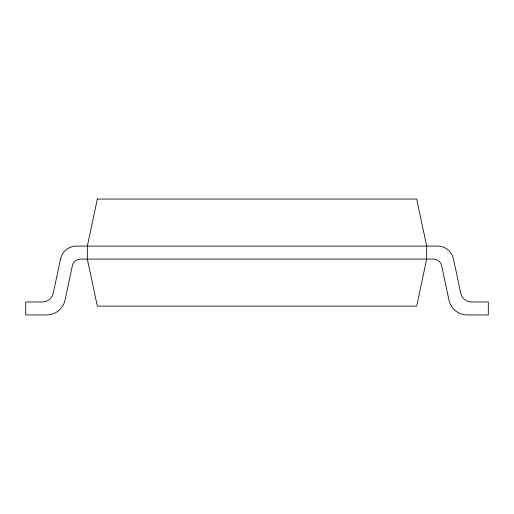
<?xml version="1.0" encoding="UTF-8"?>
<svg xmlns="http://www.w3.org/2000/svg" width="514" height="514" viewBox="0 0 514 514"><rect width="100%" height="100%" fill="white"/><g stroke="black" fill="none" stroke-linecap="round" stroke-linejoin="round"><path stroke-width="0.77" d="M97.332 199.053L87.335 246.103L87.335 259.082L97.332 306.138L416.668 306.138L426.665 259.082L426.665 246.103L416.668 199.053L97.332 199.053M60.543 258.895L53.225 293.243A11.019 11.019 0 0 1 42.45 301.969L25.7 301.969L25.7 314.947L46.761 314.947A18.671 18.671 0 0 0 65.027 300.163L72.358 265.712A8.378 8.378 0 0 1 80.55 259.082L433.45 259.082A8.378 8.378 0 0 1 441.642 265.712L448.973 300.163A18.671 18.671 0 0 0 467.239 314.947L488.3 314.947L488.3 301.969L471.55 301.969A11.019 11.019 0 0 1 460.775 293.243L453.457 258.895A16.152 16.152 0 0 0 437.658 246.103L76.342 246.103A16.152 16.152 0 0 0 60.543 258.895"/></g></svg>
